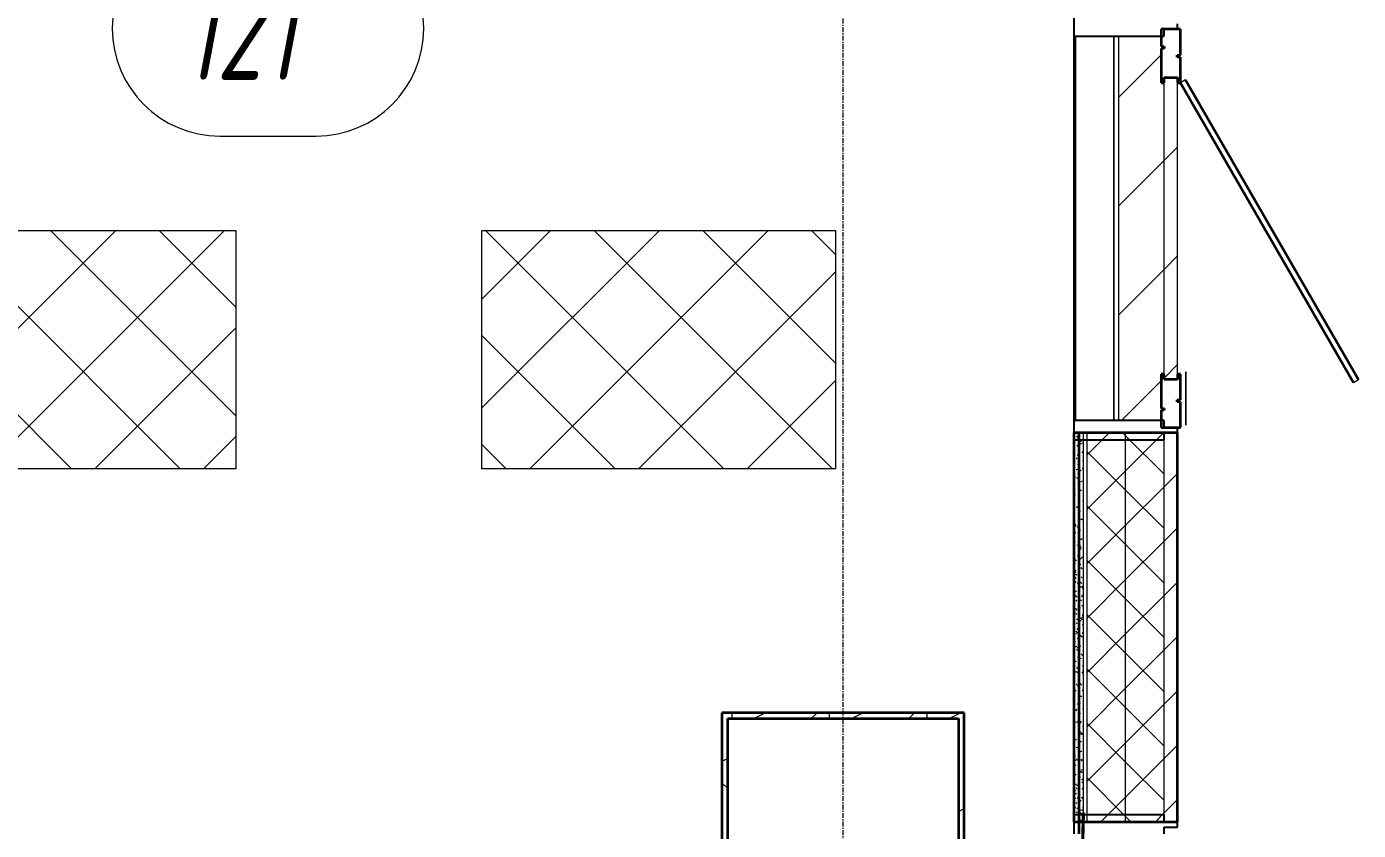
# Model space of a CAD drawing. Header units: millimetres. Extents: x -4948 to 42228, y -4856 to 69378.
# Drawn here: x 34360 to 37824, y 2201 to 4292 of the extents above; entities that cross this region are included whole.
import ezdxf

# ---------------------------------------------------------------- set-up
doc = ezdxf.new("R2010")
doc.units = ezdxf.units.MM
for name, pattern in [('Линия сетки', [22.225, 12.7, -3.175, 3.175, -3.175]), ('Штрих', [6.35, 3.175, -3.175]), ('Штрих 2 х 1 мм', [3, 2, -1])]:
    doc.linetypes.add(name, pattern=pattern)
for name, color, linetype, lineweight in [('A-AREA-IDEN', 2, 'Continuous', 30), ('A-DETL-THIN', 151, 'Continuous', 13), ('A-FLOR', 192, 'Continuous', 13), ('A-GLAZ-CURT', 52, 'Continuous', 9), ('A-GLAZ-CURT-HDLN', 51, 'Штрих', 9), ('A-GLAZ-CWMG', 51, 'Continuous', 9), ('A-PART', 2, 'Continuous', 9), ('A-WALL', 113, 'Continuous', 13), ('A-WALL-PATT', 111, 'Continuous', 13), ('I-WALL', 2, 'Continuous', 13), ('S-BEAM', 12, 'Continuous', 9), ('S-GRID', 1, 'Continuous', 30)]:
    doc.layers.add(name, color=color, linetype=linetype, lineweight=lineweight)
doc.styles.add('ISOCPEUR_B_I', font='', dxfattribs={"width": 0.7, "height": 250})
doc.styles.get('ISOCPEUR_B_I').set_extended_font_data('ISOCPEUR', italic=True, bold=True)
pattern_1 = [(45, (0, 0), (-141.4214, 141.4214), [])]

# ---------------------------------------------------------------- blocks, each defined once
blk = doc.blocks.new('27ELB-RD-AR-0000-BIM_rvt-1-1 этаж отм_ _0_000 лотки')
at = {"layer": 'A-GLAZ-CWMG'}
h = blk.add_hatch(dxfattribs=at)
h.set_pattern_fill('FP_3', color=252, style=0, pattern_type=2)
h.set_pattern_definition(pattern_1)
h.paths.add_polyline_path([(37084, 3267.1), (37088.2, 3267.1), (37088.2, 4267.1), (37084, 4267.1), (37084, 4201.5)], flags=0)
h.paths.add_polyline_path([(37311.5, 3267.1), (37311.5, 3294.1), (37319, 3294.1), (37319, 3299.1), (37311.5, 3299.1), (37311.5, 3388.1), (37319, 3388.1), (37319, 4146.1), (37311.5, 4146.1), (37311.5, 4235.1), (37319, 4235.1), (37319, 4240.1), (37311.5, 4240.1), (37311.5, 4267.1), (37200.2, 4267.1), (37200.2, 3267.1), (37308.3, 3267.1)], flags=0)
h = blk.add_hatch(dxfattribs=at)
h.set_pattern_fill('FP_3', color=252, style=0, pattern_type=2)
h.set_pattern_definition(pattern_1)
h.paths.add_polyline_path([(37353.5, 3316.1), (37354, 3316.4), (37353.5, 3321.1)], flags=0)
h.paths.add_polyline_path([(37319, 3374.1), (37354, 3374.1), (37353.5, 4160.1), (37319, 4160.1), (37319, 3388.1)], flags=0)
at = {"layer": 'S-BEAM'}
h = blk.add_hatch(dxfattribs=at)
h.set_pattern_fill('FP_34', color=252, angle=180, style=0, pattern_type=2)
h.set_pattern_definition([(45, (0.0001, 0.0005), (-141.4214, 141.4214), []), (135, (0.0001, 0.0005), (-141.4214, -141.4214), [])])
h.paths.add_polyline_path([(34484.8, 3141.9), (34904.3, 3141.9), (34904.2, 3761.9), (33984.3, 3761.9), (33984.7, 3141.9), (34314.6, 3141.9)], flags=0)
h = blk.add_hatch(dxfattribs=at)
h.set_pattern_fill('FP_35', color=252, angle=180, style=0, pattern_type=2)
h.set_pattern_definition([(45, (0.0001, 0.0005), (-141.4214, 141.4214), []), (135, (0.0001, 0.0005), (-141.4214, -141.4214), [])])
h.paths.add_polyline_path([(36464.3, 3141.9), (36464.3, 3761.9), (35544.3, 3761.9), (35544.3, 3141.9), (36464.3, 3141.9)], flags=0)
at = {"layer": 'A-AREA-IDEN', "color": 252, "lineweight": 9}
blk.add_line((34862.8, 4007.3), (35112.8, 4007.3), dxfattribs=at)
for centre, start, end in [((34862.8, 4287.3), 90, 270), ((35112.8, 4287.3), 270, 90)]:
    blk.add_arc(centre, 280, start, end, dxfattribs=at)
at = {"layer": 'A-DETL-THIN', "color": 252, "lineweight": 9}
blk.add_line((37353.5, 2291.1), (37353.5, 3191.1), dxfattribs=at)
at = {"layer": 'A-FLOR', "color": 252, "lineweight": 9}
for p, q in [((37084, 3267.1), (37084, 4267.1)), ((33984.3, 3761.9), (34904.3, 3761.9)), ((34904.3, 3761.9), (34904.3, 3141.9)), ((35544.3, 3141.9), (35544.3, 3761.9)), ((35544.3, 3761.9), (36464.3, 3761.9)), ((36464.3, 3761.9), (36464.3, 3141.9)), ((34904.3, 3141.9), (33984.3, 3141.9)), ((36464.3, 3141.9), (35544.3, 3141.9))]:
    blk.add_line(p, q, dxfattribs=at)
at = {"layer": 'A-GLAZ-CURT', "color": 252, "lineweight": 35}
for p, q in [((37361.5, 4285.1), (37311.5, 4285.1)), ((37311.5, 4285.1), (37311.5, 4240.1)), ((37361.5, 4218.1), (37361.5, 4285.1)), ((37311.5, 4240.1), (37319.5, 4240.1)), ((37319.5, 4235.1), (37311.5, 4235.1)), ((37311.5, 4235.1), (37311.5, 4146.1)), ((37319.5, 4240.1), (37319.5, 4235.1)), ((37353.5, 4213.1), (37353.5, 4218.1)), ((37353.5, 4218.1), (37361.5, 4218.1)), ((37361.5, 4213.1), (37353.5, 4213.1)), ((37361.5, 4146.1), (37361.5, 4213.1)), ((37319, 4146.1), (37319, 4160.1)), ((37319, 4160.1), (37354, 4160.1)), ((37354, 4160.1), (37354, 4146.1)), ((37311.5, 4146.1), (37319, 4146.1)), ((37354, 4146.1), (37361.5, 4146.1)), ((37361.5, 4146.1), (37811.5, 3366.7)), ((37374.5, 4153.6), (37824.5, 3374.2)), ((37319, 3388.1), (37311.5, 3388.1)), ((37311.5, 3388.1), (37311.5, 3299.1)), ((37319, 3374.1), (37319, 3388.1)), ((37354, 3374.1), (37319, 3374.1)), ((37361.5, 3388.1), (37354, 3388.1)), ((37354, 3388.1), (37354, 3374.1)), ((37361.5, 3321.1), (37361.5, 3388.1)), ((37311.5, 3299.1), (37319.5, 3299.1)), ((37319.5, 3294.1), (37311.5, 3294.1)), ((37311.5, 3294.1), (37311.5, 3249.1)), ((37319.5, 3299.1), (37319.5, 3294.1)), ((37353.5, 3316.1), (37353.5, 3321.1)), ((37353.5, 3321.1), (37361.5, 3321.1)), ((37361.5, 3316.1), (37353.5, 3316.1)), ((37361.5, 3249.1), (37361.5, 3316.1)), ((37311.5, 3249.1), (37361.5, 3249.1))]:
    blk.add_line(p, q, dxfattribs=at)
at = {"layer": 'A-GLAZ-CURT', "color": 252}
for p, q in [((37374.5, 4153.6), (37361.5, 4146.1)), ((37375.4, 3394.1), (37375.4, 3265.1)), ((37375.4, 3265.1), (37375.4, 3394.1)), ((37811.5, 3366.7), (37824.5, 3374.2)), ((37375.4, 3255.1), (37375.4, 3274.1)), ((37375.4, 3274.1), (37375.4, 3255.1))]:
    blk.add_line(p, q, dxfattribs=at)
at = {"layer": 'A-GLAZ-CURT-HDLN', "color": 252, "linetype": 'Штрих 2 х 1 мм'}
blk.add_line((37319, 3457), (37319, 4146.1), dxfattribs=at)
at = {"layer": 'A-GLAZ-CWMG', "color": 252, "lineweight": 25, "extrusion": (0, 0, -1)}
for p, q in [((37084, 4317.1), (37084, 4267.1)), ((37354, 4285.1), (37354, 4299.1)), ((37084, 4267.1), (37319, 4267.1)), ((37319, 4267.1), (37319, 4285.1)), ((37319, 4285.1), (37354, 4285.1)), ((37319, 3267.1), (37084, 3267.1)), ((37084, 3267.1), (37084, 3217.1)), ((37319, 3249.1), (37319, 3267.1)), ((37354, 3249.1), (37319, 3249.1)), ((37319, 3217.1), (37319, 3235.1)), ((37319, 3235.1), (37354, 3235.1)), ((37354, 3235.1), (37354, 3249.1)), ((37084, 3217.1), (37319, 3217.1)), ((37319, 2241.8), (37084, 2241.8)), ((37084, 2241.8), (37084, 2191.8)), ((37319, 2223.8), (37319, 2241.8)), ((37354, 2223.8), (37319, 2223.8)), ((37354, 2209.8), (37354, 2223.8)), ((37319, 2191.8), (37319, 2209.8)), ((37319, 2209.8), (37354, 2209.8))]:
    blk.add_line(p, q, dxfattribs=at)
at = {"layer": 'A-GLAZ-CWMG', "color": 252}
for p, q in [((37319, 4235.1), (37319, 4240.1)), ((37354, 4213.1), (37354, 4218.1)), ((37319, 3388.1), (37319, 4146.1)), ((37354, 3388.1), (37354, 4146.1)), ((37319, 3294.1), (37319, 3299.1)), ((37354, 3316.1), (37354, 3321.1))]:
    blk.add_line(p, q, dxfattribs=at)
at = {"layer": 'A-PART', "color": 252}
for p, q in [((37084, 3267.1), (37084, 4267.1)), ((33984.3, 3761.9), (34904.3, 3761.9)), ((34904.3, 3761.9), (34904.3, 3141.9)), ((35544.3, 3141.9), (35544.3, 3761.9)), ((35544.3, 3761.9), (36464.3, 3761.9)), ((36464.3, 3761.9), (36464.3, 3141.9)), ((34904.3, 3141.9), (33984.3, 3141.9)), ((36464.3, 3141.9), (35544.3, 3141.9))]:
    blk.add_line(p, q, dxfattribs=at)
at = {"layer": 'A-WALL', "color": 252, "lineweight": 35}
for p, q in [((37084, 3235.1), (37084, 2223.8)), ((37354, 3235.1), (37084, 3235.1)), ((37354, 2223.8), (37354, 3235.1)), ((37084, 2223.8), (37354, 2223.8))]:
    blk.add_line(p, q, dxfattribs=at)
at = {"layer": 'A-WALL', "color": 252, "lineweight": 9}
for p, q in [((37096.5, 2223.8), (37096.5, 3235.1)), ((37109, 2223.8), (37109, 3235.1)), ((37119, 2223.8), (37119, 3235.1)), ((37219, 2223.8), (37219, 3235.1)), ((37319, 2223.8), (37319, 3235.1))]:
    blk.add_line(p, q, dxfattribs=at)
at = {"layer": 'A-WALL-PATT', "color": 252, "linetype": 'Continuous', "lineweight": 9}
for p, q in [((37091, 3225.8), (37093.7, 3227.8)), ((37093.3, 3223.3), (37095.7, 3221.1)), ((37119, 3177.9), (37176.2, 3235.1)), ((37219, 3227.5), (37211.4, 3235.1)), ((37219, 3136.4), (37317.6, 3235.1)), ((37319, 3127.5), (37219, 3227.5)), ((37084, 3205.2), (37086.2, 3205.5)), ((37091.8, 3201.3), (37094.5, 3203.3)), ((37094.8, 3218.2), (37096.5, 3217.1)), ((37095.7, 3221.1), (37095.7, 3221.1)), ((37095.7, 3221.1), (37096.5, 3220.4)), ((37096.5, 3220.4), (37098.1, 3218.9)), ((37096.5, 3217.1), (37097.7, 3216.4)), ((37100.2, 3214.7), (37103, 3212.9)), ((37101.3, 3207.5), (37104.6, 3207.9)), ((37106.7, 3211), (37109, 3208.9)), ((37106.8, 3208.2), (37109, 3208.5)), ((37108.9, 3214.4), (37109, 3214.5)), ((37084, 3185.7), (37086, 3183.9)), ((37084.3, 3172.4), (37087.6, 3172.8)), ((37090.2, 3170.6), (37093, 3168.8)), ((37092.6, 3176.8), (37095.3, 3178.9)), ((37093.4, 3152.4), (37096.1, 3154.4)), ((37094.6, 3176), (37096.5, 3174.2)), ((37094.6, 3173.7), (37096.5, 3174)), ((37096.5, 3174), (37097.9, 3174.2)), ((37096.5, 3174.2), (37097, 3173.7)), ((37105.1, 3186.3), (37107.9, 3184.5)), ((37107.2, 3164.4), (37109, 3162.8)), ((37219, 3086.1), (37119, 3186.1)), ((37084, 3139.6), (37084.9, 3138.7)), ((37086.1, 3122.7), (37088.9, 3120.9)), ((37090.5, 3140.3), (37093.8, 3140.7)), ((37091.4, 3119.3), (37094.2, 3117.5)), ((37094.2, 3127.9), (37096.5, 3129.6)), ((37095.1, 3129.4), (37096.5, 3128.1)), ((37096, 3141), (37096.5, 3141.1)), ((37096.5, 3141.1), (37099.3, 3141.5)), ((37096.5, 3129.6), (37096.9, 3129.9)), ((37096.5, 3128.1), (37097.4, 3127.3)), ((37097.4, 3127.3), (37097.4, 3127.3)), ((37097.4, 3127.3), (37099.9, 3125)), ((37100.4, 3138.8), (37103.3, 3137)), ((37106.3, 3142.4), (37109, 3142.7)), ((37119, 3036.4), (37219, 3136.4)), ((37319, 3095), (37354, 3130)), ((37084, 3106.6), (37087.2, 3107)), ((37084, 3093.4), (37085.2, 3092.3)), ((37085.2, 3092.3), (37085.2, 3092.3)), ((37085.2, 3092.3), (37087.7, 3090)), ((37095, 3103.4), (37096.5, 3104.5)), ((37096.3, 3090.9), (37096.5, 3090.8)), ((37096.5, 3104.5), (37097.7, 3105.5)), ((37096.5, 3090.8), (37099.1, 3089.1)), ((37101.7, 3087.5), (37104.5, 3085.7)), ((37102.2, 3109), (37105.5, 3109.4)), ((37107.7, 3109.7), (37109, 3109.8)), ((37108.4, 3117.1), (37109, 3116.7)), ((37219, 2995), (37319, 3095)), ((37319, 2986.1), (37219, 3086.1)), ((37084, 3073.5), (37084.2, 3073.3)), ((37085.2, 3073.8), (37088.5, 3074.3)), ((37095.5, 3075.2), (37096.5, 3075.3)), ((37095.8, 3078.9), (37096.5, 3079.5)), ((37096.3, 3082.1), (37096.5, 3082)), ((37096.5, 3082), (37098.8, 3079.9)), ((37096.5, 3079.5), (37098.5, 3081)), ((37096.5, 3075.3), (37098.9, 3075.6)), ((37096.6, 3054.5), (37099.3, 3056.5)), ((37106.6, 3059.1), (37109, 3057.5)), ((37108.9, 3070.6), (37109, 3070.5)), ((37084, 3022.9), (37085.5, 3022)), ((37084, 3019.7), (37084.8, 3020.3)), ((37084.1, 3047.1), (37086.6, 3044.9)), ((37091.4, 3041.8), (37094.8, 3042.2)), ((37091.7, 3043.3), (37094.5, 3041.5)), ((37096.8, 3035.6), (37099.1, 3033.4)), ((37096.9, 3042.5), (37100.3, 3042.9)), ((37097.4, 3030), (37100.1, 3032)), ((37099.1, 3033.4), (37099.1, 3033.4)), ((37099.1, 3033.4), (37101.6, 3031.2)), ((37107.3, 3043.9), (37109, 3044.1)), ((37219, 2944.7), (37119, 3044.7)), ((37084, 2994.6), (37085.6, 2995.8)), ((37084.6, 3000.6), (37087, 2998.4)), ((37084.8, 3008), (37088.1, 3008.4)), ((37087, 2998.4), (37087, 2998.4)), ((37087, 2998.4), (37089.5, 2996.2)), ((37087.5, 2995.4), (37090.4, 2993.6)), ((37092.9, 2992), (37095.7, 2990.2)), ((37098, 2988.3), (37100.5, 2986)), ((37098.2, 3005.5), (37100.9, 3007.6)), ((37099, 2981.1), (37101.7, 2983.1)), ((37101.9, 3011.5), (37104.7, 3009.7)), ((37103.1, 3010.4), (37106.5, 3010.9)), ((37108.6, 3011.2), (37109, 3011.2)), ((37119, 2895), (37219, 2995)), ((37319, 2953.6), (37354, 2988.6)), ((37084, 2975), (37084, 2975)), ((37084, 2969.5), (37086.4, 2971.4)), ((37084, 2947.1), (37085.7, 2946)), ((37084.5, 2944.8), (37087.2, 2946.9)), ((37085.9, 2953.3), (37088.4, 2951)), ((37086.2, 2975.3), (37089.5, 2975.7)), ((37096.5, 2976.7), (37099.8, 2977.1)), ((37097.8, 2963.6), (37100.6, 2961.8)), ((37099.8, 2956.6), (37102.5, 2958.6)), ((37103.1, 2960.2), (37106, 2958.4)), ((37108.2, 2945.3), (37109, 2945.4)), ((37219, 2853.6), (37319, 2953.6)), ((37085.3, 2920.4), (37088, 2922.4)), ((37092.4, 2943.2), (37095.7, 2943.7)), ((37093.1, 2916), (37096, 2914.2)), ((37097.9, 2944), (37101.2, 2944.4)), ((37098.5, 2941.7), (37100.9, 2939.6)), ((37100.6, 2932.1), (37103.3, 2934.2)), ((37100.9, 2939.6), (37100.9, 2939.6)), ((37100.9, 2939.6), (37103.3, 2937.3)), ((37104.1, 2911.9), (37107.4, 2912.3)), ((37108, 2931.8), (37109, 2931.2)), ((37319, 2844.7), (37219, 2944.7)), ((37084, 2876.4), (37084.9, 2876.5)), ((37084.1, 2896.5), (37086.9, 2894.7)), ((37085.7, 2909.5), (37089, 2909.9)), ((37086.1, 2895.9), (37088.8, 2897.9)), ((37086.4, 2906.7), (37088.7, 2904.6)), ((37087.1, 2876.8), (37090.4, 2877.2)), ((37088.7, 2904.6), (37088.7, 2904.6)), ((37088.7, 2904.6), (37091.2, 2902.3)), ((37097.4, 2878.1), (37100.8, 2878.6)), ((37099.8, 2894.4), (37102.2, 2892.2)), ((37101.4, 2907.7), (37104.1, 2909.7)), ((37102.2, 2883.2), (37104.9, 2885.2)), ((37103.4, 2884.2), (37106.2, 2882.4)), ((37219, 2803.3), (37119, 2903.3)), ((37086.9, 2871.4), (37089.6, 2873.5)), ((37087.6, 2859.4), (37090.1, 2857.2)), ((37087.7, 2847), (37090.4, 2849)), ((37089, 2868.1), (37091.8, 2866.3)), ((37093.3, 2844.7), (37096.5, 2845.1)), ((37094.4, 2864.7), (37096.5, 2863.3)), ((37096.5, 2863.3), (37097.2, 2862.9)), ((37096.5, 2845.1), (37096.6, 2845.2)), ((37098.8, 2845.4), (37102.1, 2845.9)), ((37100.3, 2847.9), (37102.6, 2845.7)), ((37102.6, 2845.7), (37102.6, 2845.7)), ((37102.6, 2845.7), (37105.1, 2843.5)), ((37103, 2858.7), (37105.7, 2860.8)), ((37119, 2753.6), (37219, 2853.6)), ((37319, 2812.2), (37354, 2847.2)), ((37084.3, 2820.5), (37087.2, 2818.7)), ((37086.7, 2811), (37090, 2811.4)), ((37088.1, 2812.9), (37090.5, 2810.7)), ((37088.5, 2822.5), (37091.2, 2824.5)), ((37090.5, 2810.7), (37090.5, 2810.7)), ((37090.5, 2810.7), (37092.9, 2808.5)), ((37099.3, 2836.3), (37102.1, 2834.5)), ((37103.8, 2834.2), (37106.5, 2836.3)), ((37104.6, 2832.9), (37107.4, 2831.1)), ((37104.6, 2809.8), (37107.3, 2811.8)), ((37105, 2813.4), (37108.4, 2813.8)), ((37219, 2712.2), (37319, 2812.2)), ((37084, 2777.7), (37085.9, 2778)), ((37088, 2778.3), (37091.4, 2778.7)), ((37089.3, 2798), (37092, 2800.1)), ((37090.1, 2773.5), (37092.8, 2775.6)), ((37094.6, 2788.7), (37096.5, 2787.5)), ((37096.5, 2787.5), (37097.4, 2786.9)), ((37098.4, 2779.6), (37101.7, 2780.1)), ((37101.5, 2800.6), (37104, 2798.3)), ((37105.4, 2785.3), (37108.1, 2787.3)), ((37319, 2703.3), (37219, 2803.3)), ((37085.6, 2769.2), (37088.4, 2767.4)), ((37089.4, 2765.6), (37091.8, 2763.3)), ((37090.5, 2740.8), (37093.3, 2739)), ((37090.9, 2749.1), (37093.6, 2751.1)), ((37094.3, 2746.2), (37096.5, 2746.5)), ((37095.8, 2737.4), (37096.5, 2737)), ((37096.5, 2746.5), (37097.6, 2746.6)), ((37099.8, 2746.9), (37103.1, 2747.4)), ((37102, 2754), (37104.3, 2751.9)), ((37104.3, 2751.9), (37104.3, 2751.9)), ((37104.3, 2751.9), (37106.8, 2749.6)), ((37104.9, 2756.9), (37107.7, 2755.1)), ((37106.2, 2760.8), (37108.9, 2762.9)), ((37107, 2736.4), (37109, 2737.9)), ((37219, 2661.8), (37119, 2761.8)), ((37087.6, 2712.4), (37090.9, 2712.9)), ((37089.8, 2719), (37092.2, 2716.9)), ((37091.7, 2724.6), (37094.4, 2726.6)), ((37092.2, 2716.9), (37092.2, 2716.9)), ((37092.2, 2716.9), (37094.7, 2714.6)), ((37096.5, 2737), (37098.7, 2735.6)), ((37100.7, 2709), (37103.6, 2707.2)), ((37103.2, 2706.7), (37105.7, 2704.5)), ((37106, 2714.9), (37109, 2715.3)), ((37106.1, 2705.6), (37108.9, 2703.8)), ((37107.8, 2711.9), (37109, 2712.8)), ((37119, 2612.2), (37219, 2712.2)), ((37319, 2670.7), (37354, 2705.7)), ((37084, 2679.1), (37086.8, 2679.5)), ((37085.8, 2693.3), (37088.7, 2691.5)), ((37089, 2679.7), (37092.3, 2680.2)), ((37091.1, 2671.7), (37093.6, 2669.5)), ((37092.5, 2700.1), (37095.2, 2702.2)), ((37093.3, 2675.7), (37096, 2677.7)), ((37099.3, 2681.1), (37102.6, 2681.5)), ((37108.6, 2687.4), (37109, 2687.7)), ((37219, 2570.7), (37319, 2670.7)), ((37084, 2643.9), (37084.5, 2643.5)), ((37087.1, 2641.9), (37089.9, 2640.1)), ((37094.1, 2651.2), (37096.5, 2653)), ((37095.2, 2647.7), (37096.5, 2647.8)), ((37096.1, 2661.5), (37096.5, 2661.2)), ((37096.5, 2661.2), (37098.9, 2659.7)), ((37096.5, 2653), (37096.8, 2653.2)), ((37096.5, 2647.8), (37098.5, 2648.1)), ((37100.7, 2648.4), (37104, 2648.8)), ((37103.7, 2660.2), (37106.1, 2658)), ((37106.1, 2658), (37106.1, 2658)), ((37106.1, 2658), (37108.5, 2655.8)), ((37319, 2561.8), (37219, 2661.8)), ((37088.5, 2613.9), (37091.9, 2614.4)), ((37091.6, 2625.2), (37093.9, 2623)), ((37092, 2613.5), (37094.8, 2611.7)), ((37093.9, 2623), (37093.9, 2623)), ((37093.9, 2623), (37096.4, 2620.8)), ((37094.9, 2626.7), (37096.5, 2627.9)), ((37095.7, 2602.3), (37096.5, 2602.8)), ((37096.5, 2627.9), (37097.6, 2628.8)), ((37096.5, 2602.8), (37098.4, 2604.3)), ((37097.3, 2610.1), (37100.1, 2608.3)), ((37105, 2612.9), (37107.4, 2610.6)), ((37106.3, 2629.7), (37109, 2628)), ((37106.9, 2616.3), (37109, 2616.6)), ((37219, 2520.4), (37119, 2620.4)), ((37084, 2586), (37084.2, 2585.8)), ((37084.4, 2580.5), (37087.8, 2580.9)), ((37087.3, 2566), (37090.1, 2564.2)), ((37089.9, 2581.2), (37093.3, 2581.7)), ((37092.8, 2577.9), (37095.3, 2575.6)), ((37096.5, 2577.8), (37099.2, 2579.8)), ((37100.3, 2582.6), (37103.6, 2583)), ((37102.2, 2581.7), (37105, 2579.9)), ((37105.5, 2566.3), (37107.8, 2564.2)), ((37107.6, 2578.3), (37109, 2577.4)), ((37107.8, 2564.2), (37107.8, 2564.2)), ((37107.8, 2564.2), (37109, 2563.1)), ((37119, 2470.7), (37219, 2570.7)), ((37319, 2529.3), (37354, 2564.3)), ((37093.3, 2531.3), (37095.7, 2529.2)), ((37096.2, 2549.2), (37096.5, 2549.2)), ((37096.5, 2549.2), (37099.5, 2549.6)), ((37097.3, 2553.3), (37100, 2555.4)), ((37097.6, 2534.2), (37100.4, 2532.4)), ((37098.1, 2528.8), (37100.8, 2530.9)), ((37101.6, 2549.9), (37105, 2550.3)), ((37219, 2429.3), (37319, 2529.3)), ((36195, 2492.1), (36195, 2507.1)), ((36251.6, 2492.1), (36281.6, 2507.1)), ((36401.1, 2492.1), (36416.1, 2507.1)), ((36449, 2492.1), (36449, 2507.1)), ((36505.6, 2492.1), (36535.6, 2507.1)), ((36655.1, 2492.1), (36670.1, 2507.1)), ((36703, 2492.1), (36703, 2507.1)), ((36759.6, 2492.1), (36783.9, 2504.2)), ((36783.9, 2504.2), (36789.6, 2507.1)), ((37084, 2518), (37084.4, 2518.3)), ((37084, 2517.6), (37086, 2516.3)), ((37088.5, 2514.7), (37091.4, 2512.8)), ((37089.5, 2515.4), (37092.8, 2515.8)), ((37095.7, 2529.2), (37095.7, 2529.2)), ((37095.7, 2529.2), (37096.5, 2528.4)), ((37096.5, 2528.4), (37098.1, 2526.9)), ((37098.9, 2504.4), (37101.6, 2506.4)), ((37106.7, 2519), (37109, 2517)), ((37107.8, 2502.4), (37109, 2501.6)), ((37107.9, 2517.8), (37109, 2518)), ((37319, 2420.4), (37219, 2520.4)), ((37084, 2492.9), (37085.2, 2493.8)), ((37084, 2493.7), (37086, 2491.9)), ((37084, 2467.8), (37086, 2469.4)), ((37085.4, 2482), (37088.7, 2482.4)), ((37090.9, 2482.7), (37094.2, 2483.1)), ((37093.4, 2486.3), (37096.3, 2484.5)), ((37094.6, 2484), (37096.5, 2482.3)), ((37096.5, 2482.3), (37097, 2481.8)), ((37098.8, 2482.8), (37101.6, 2481)), ((37099.7, 2479.9), (37102.4, 2481.9)), ((37101.2, 2484.1), (37104.5, 2484.5)), ((37107.2, 2472.5), (37109, 2470.8)), ((37219, 2379), (37119, 2479)), ((37084, 2447.6), (37084.9, 2446.8)), ((37084.1, 2442.9), (37086.8, 2444.9)), ((37088.8, 2438.7), (37091.6, 2436.9)), ((37095, 2437.5), (37096.5, 2436.1)), ((37096.5, 2436.1), (37097.4, 2435.3)), ((37097.1, 2450.6), (37100.4, 2451.1)), ((37097.4, 2435.3), (37097.4, 2435.3)), ((37097.4, 2435.3), (37099.9, 2433.1)), ((37100.5, 2455.4), (37103.2, 2457.5)), ((37101.3, 2431), (37104, 2433)), ((37102.6, 2451.4), (37105.9, 2451.8)), ((37103.7, 2454.5), (37106.5, 2452.7)), ((37119, 2329.3), (37219, 2429.3)), ((37084, 2401.5), (37085.2, 2400.3)), ((37084.7, 2390.8), (37087.5, 2389)), ((37084.9, 2418.4), (37087.6, 2420.4)), ((37085.2, 2400.3), (37085.2, 2400.3)), ((37085.2, 2400.3), (37087.7, 2398.1)), ((37085.7, 2393.9), (37088.4, 2396)), ((37090.4, 2416.9), (37093.8, 2417.3)), ((37099, 2406.9), (37101.9, 2405.1)), ((37102.1, 2406.5), (37104.8, 2408.5)), ((37108.4, 2425.2), (37109, 2424.7)), ((37108.8, 2419.3), (37109, 2419.3)), ((37319, 2387.9), (37354, 2422.9)), ((36168.9, 2380.9), (36183.9, 2388.4)), ((37086.3, 2383.5), (37089.7, 2383.9)), ((37086.5, 2369.5), (37089.2, 2371.5)), ((37090, 2387.4), (37092.8, 2385.6)), ((37091.8, 2384.2), (37095.1, 2384.6)), ((37094.9, 2359), (37096.5, 2358)), ((37096.3, 2390.2), (37096.5, 2390)), ((37096.5, 2390), (37098.8, 2387.9)), ((37096.5, 2358), (37097.7, 2357.2)), ((37102.1, 2385.5), (37105.5, 2386)), ((37102.9, 2382), (37105.6, 2384.1)), ((37103.7, 2357.5), (37106.4, 2359.6)), ((37108.9, 2378.6), (37109, 2378.6)), ((37219, 2287.9), (37319, 2387.9)), ((37319, 2279), (37219, 2379)), ((36183.9, 2309.8), (36168.9, 2324.8)), ((37084.1, 2355.2), (37086.6, 2352.9)), ((37087.3, 2345), (37090, 2347)), ((37088.1, 2320.5), (37090.8, 2322.6)), ((37096.8, 2343.6), (37099.1, 2341.5)), ((37098, 2352.1), (37101.4, 2352.5)), ((37099.1, 2341.5), (37099.1, 2341.5)), ((37099.1, 2341.5), (37101.6, 2339.2)), ((37100.3, 2355.6), (37103.1, 2353.8)), ((37103.5, 2352.8), (37106.8, 2353.3)), ((37104.5, 2333.1), (37107.2, 2335.1)), ((37105.2, 2327.2), (37108, 2325.4)), ((37219, 2237.6), (37119, 2337.6)), ((37084, 2317.4), (37084.4, 2317.4)), ((37084, 2290.1), (37084.1, 2290.1)), ((37084.6, 2308.6), (37087, 2306.5)), ((37087, 2306.5), (37087, 2306.5)), ((37087, 2306.5), (37089.4, 2304.2)), ((37088.9, 2296), (37091.6, 2298.1)), ((37090.3, 2311.4), (37093.1, 2309.6)), ((37091.4, 2318.4), (37094.7, 2318.8)), ((37098, 2296.3), (37100.5, 2294.1)), ((37103.1, 2287), (37106.4, 2287.4)), ((37105.3, 2308.6), (37108, 2310.6)), ((37154.9, 2223.8), (37219, 2287.9)), ((36783.9, 2250.2), (36798.9, 2257.7)), ((37085.9, 2261.3), (37088.4, 2259.1)), ((37086.1, 2263.5), (37089, 2261.7)), ((37087.3, 2284.9), (37090.6, 2285.4)), ((37089.7, 2271.6), (37092.4, 2273.6)), ((37091.5, 2260.1), (37094.3, 2258.3)), ((37092.8, 2285.7), (37096.1, 2286.1)), ((37099, 2253.6), (37102.3, 2254)), ((37100.5, 2279.6), (37103.3, 2277.8)), ((37104.5, 2254.3), (37107.8, 2254.7)), ((37106.1, 2284.1), (37108.8, 2286.2)), ((37106.9, 2259.7), (37109, 2261.3)), ((37319, 2246.5), (37354, 2281.5)), ((37090.5, 2247.1), (37093.2, 2249.1)), ((37092.9, 2223.8), (37094, 2224.7)), ((37096.4, 2231.7), (37096.5, 2231.6)), ((37096.5, 2231.6), (37099.2, 2229.9)), ((37098.5, 2249.8), (37100.9, 2247.6)), ((37100.9, 2247.6), (37100.9, 2247.6)), ((37100.9, 2247.6), (37103.3, 2245.3)), ((37101.8, 2228.3), (37104.6, 2226.5)), ((37107.7, 2235.2), (37109, 2236.2)), ((37232.7, 2223.8), (37219, 2237.6)), ((37296.3, 2223.8), (37319, 2246.5))]:
    blk.add_line(p, q, dxfattribs=at)
at = {"layer": 'I-WALL', "color": 252, "lineweight": 35}
for p, q in [((37098, 3232.3), (37097, 3232.3)), ((37097, 3232.3), (37097, 2192.3)), ((37098, 2192.3), (37098, 3232.3)), ((36783.9, 2507.1), (36168.9, 2507.1)), ((36168.9, 2507.1), (36168.9, 2492.1)), ((36798.9, 2507.1), (36783.9, 2507.1)), ((36798.9, 1892.1), (36798.9, 2507.1)), ((36168.9, 2492.1), (36168.9, 1877.1)), ((36183.9, 2492.1), (36783.9, 2492.1)), ((36183.9, 1892.1), (36183.9, 2492.1)), ((36783.9, 2492.1), (36783.9, 1892.1)), ((37109.9, 2246.6), (37108.9, 2246.6))]:
    blk.add_line(p, q, dxfattribs=at)
for radius in [2775.1, 2776.1]:
    blk.add_arc((34333.9, 2267.1), radius, 270, 359.5767, dxfattribs=at)
at = {"layer": 'A-AREA-IDEN', "color": 252, "style": 'ISOCPEUR_B_I', "width": 0.7}
blk.add_text('121', height=250, dxfattribs=at).set_placement((34765.2, 4153.4))
blk = doc.blocks.new('27ELB-RD-KR2-0000-BIM_rvt-1-1 этаж отм_ _0_000 лотки')
at = {"layer": 'A-WALL', "color": 252, "lineweight": 15}
for p, q in [((37084.2, 3267.1), (37084.2, 4267.1)), ((37086.2, 4267.4), (37086.2, 3266.9)), ((37086.2, 3266.9), (37086.2, 4267.4)), ((37088.2, 4267.1), (37088.2, 3267.1)), ((37088.2, 3267.1), (37088.2, 4267.1)), ((37188.2, 4267.1), (37188.2, 3267.1)), ((37188.2, 3267.1), (37188.2, 4267.1)), ((37200.2, 4267.1), (37200.2, 3267.1))]:
    blk.add_line(p, q, dxfattribs=at)
at = {"layer": 'S-GRID', "color": 252, "linetype": 'Линия сетки', "lineweight": 9}
blk.add_line((36483.9, -4856.4), (36483.9, 68377.9), dxfattribs=at)

msp = doc.modelspace()

# ---------------------------------------------------------------- block references
at = {"lineweight": 5}
for name in ['27ELB-RD-KR2-0000-BIM_rvt-1-1 этаж отм_ _0_000 лотки', '27ELB-RD-AR-0000-BIM_rvt-1-1 этаж отм_ _0_000 лотки']:
    msp.add_blockref(name, (0, 0), dxfattribs=at)

doc.saveas('drawing.dxf')
